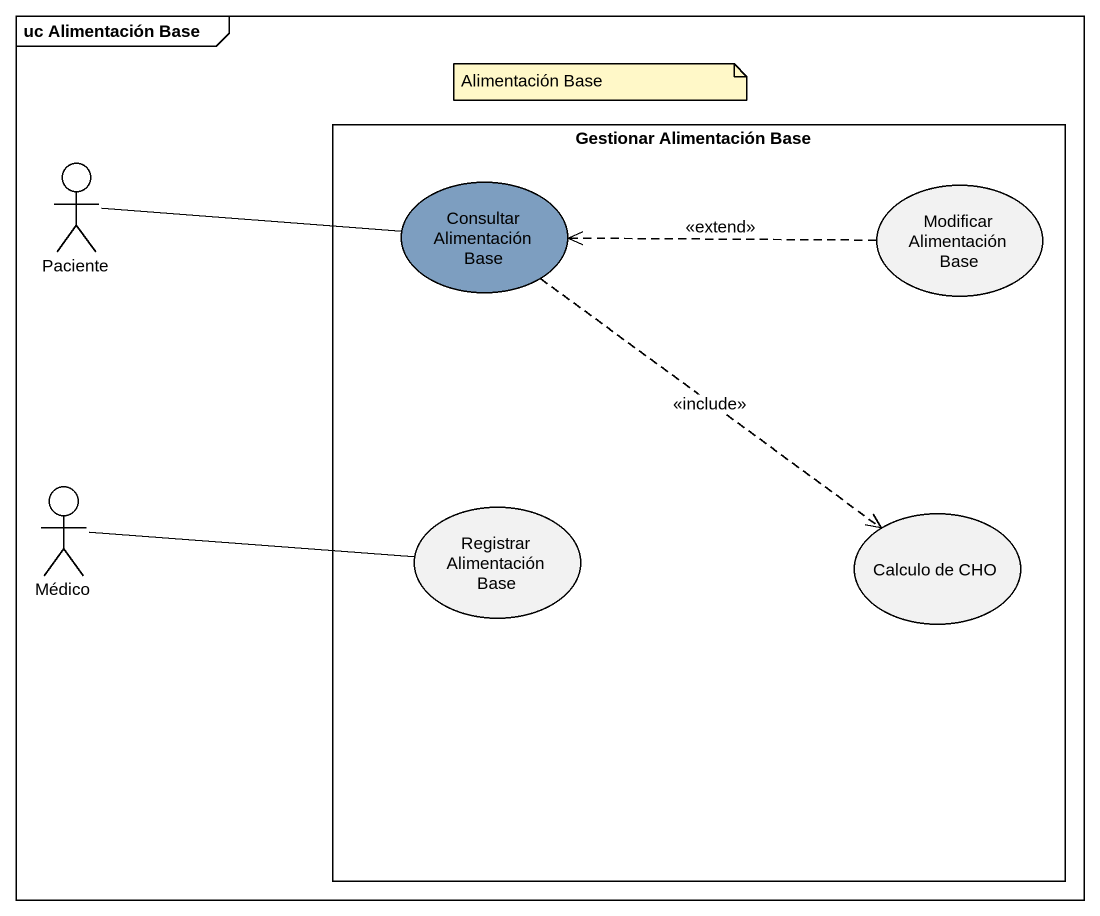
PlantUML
@startuml
mainframe uc Alimentación Base
rectangle "Gestionar Alimentación Base" as Gestionar_Alimentación_Base {
  usecase "Consultar Alimentación Base" as Consultar_Alimentación_Base #7D9EC0
  usecase "Modificar Alimentación Base" as Modificar_Alimentación_Base
  usecase "Registrar Alimentación Base" as Registrar_Alimentación_Base
  usecase "Calculo de CHO" as Calculo_de_CHO
}
actor Paciente
actor Médico
Paciente -right- Consultar_Alimentación_Base
Consultar_Alimentación_Base ..> Calculo_de_CHO : <<include>>
Modificar_Alimentación_Base .left.> Consultar_Alimentación_Base : <<extend>>
Médico -right- Registrar_Alimentación_Base
note as N1
  Alimentación Base
end note
@enduml
